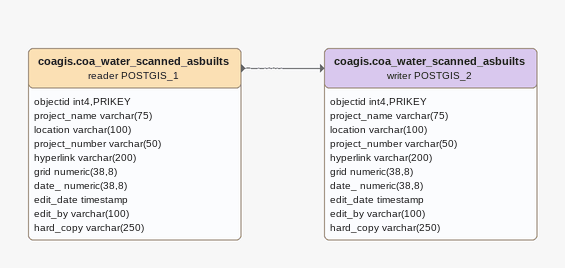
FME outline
coagis.coa_water_scanned_asbuilts (reader POSTGIS_1)
    attributes: objectid int4,PRIKEY, project_name varchar(75), location varchar(100), project_number varchar(50), hyperlink varchar(200), grid numeric(38,8), date_ numeric(38,8), edit_date timestamp, edit_by varchar(100), hard_copy varchar(250)
    -> coagis.coa_water_scanned_asbuilts (writer POSTGIS_2)
coagis.coa_water_scanned_asbuilts (writer POSTGIS_2)
    attributes: objectid int4,PRIKEY, project_name varchar(75), location varchar(100), project_number varchar(50), hyperlink varchar(200), grid numeric(38,8), date_ numeric(38,8), edit_date timestamp, edit_by varchar(100), hard_copy varchar(250)
